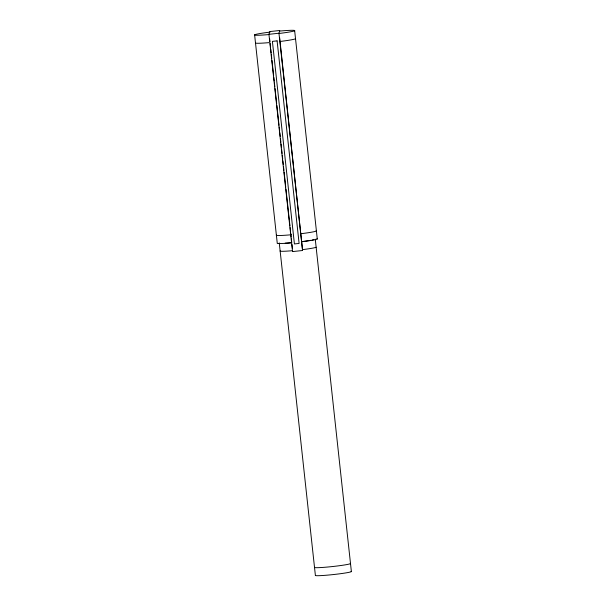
<?xml version="1.0" encoding="UTF-8"?>
<svg xmlns="http://www.w3.org/2000/svg" width="606" height="606" viewBox="0 0 606 606"><rect width="100%" height="100%" fill="white"/><g stroke="black" fill="none" stroke-linecap="round" stroke-linejoin="round"><path stroke-width="0.91" d="M268.943 34.307L269.731 31.573L279.76 30.497L278.965 33.232L302.568 250.505L292.546 251.581L268.943 34.307L278.965 33.232M292.546 251.581L292.69 251.081M302.568 250.505L279.654 37.739M294.66 30.709L317.279 238.976M315.264 239.181L351.382 571.602M269.625 38.814L269.935 41.632M270.14 43.511L270.549 47.268M270.753 49.147L271.155 52.904M271.359 54.782L271.768 58.54M271.973 60.418L272.382 64.175M272.586 66.054L273.609 75.447M273.814 77.326L274.223 81.083M274.42 82.961L274.829 86.719M275.033 88.597L276.669 103.626M276.874 105.505L279.018 125.222M279.222 127.101L279.624 130.858M279.828 132.737L280.237 136.494M280.442 138.373L280.851 142.13M281.055 144.008L281.464 147.766M281.669 149.644L282.078 153.401M282.282 155.28L282.691 159.037M282.888 160.916L283.297 164.673M283.502 166.552L283.911 170.309M284.116 172.187L285.752 187.216M285.956 189.095L289.32 220.092M289.524 221.97L289.933 225.727M290.138 227.606L290.547 231.363M290.751 233.242L291.16 236.999M291.357 238.878L291.766 242.635M291.971 244.513L292.38 248.271M279.268 242.908L315.378 575.336A18.157 1.076 -6.2 0 0 334.33 574.45A18.157 1.076 -6.2 0 0 351.132 571.352M254.618 34.853L277.245 243.12A20.195 1.197 -6.2 0 0 290.577 242.908M350.26 563.338A18.157 1.076 -6.2 0 1 333.467 566.436A18.157 1.076 -6.2 0 1 314.506 567.322M316.135 230.681A20.195 1.197 -6.2 0 1 300.917 233.719M291.372 234.749A20.195 1.197 -6.2 0 1 276.374 235.105M295.531 38.716A20.195 1.197 -6.2 0 1 280.033 41.473M268.822 42.647A20.195 1.197 -6.2 0 1 255.49 42.867M316.135 247.195A18.157 1.076 -6.2 0 1 302.356 249.649M292.115 250.732A18.157 1.076 -6.2 0 1 280.131 250.922M279.661 31.073A20.195 1.197 -6.2 0 1 294.721 30.626A20.195 1.197 -6.2 0 1 279.161 33.466M269.617 34.489A20.195 1.197 -6.2 0 1 254.565 34.936A20.195 1.197 -6.2 0 1 270.117 32.095M317.006 238.688A20.195 1.197 -6.2 0 1 301.788 241.733M313.703 239.718A18.157 1.076 -6.2 0 1 312.151 240.044M310.689 240.317A18.157 1.076 -6.2 0 1 301.485 241.642M291.251 242.718A18.157 1.076 -6.2 0 1 285.191 243.157M277.101 40.867L272.405 41.375L294.41 243.945L299.106 243.438L277.101 40.867"/></g></svg>
